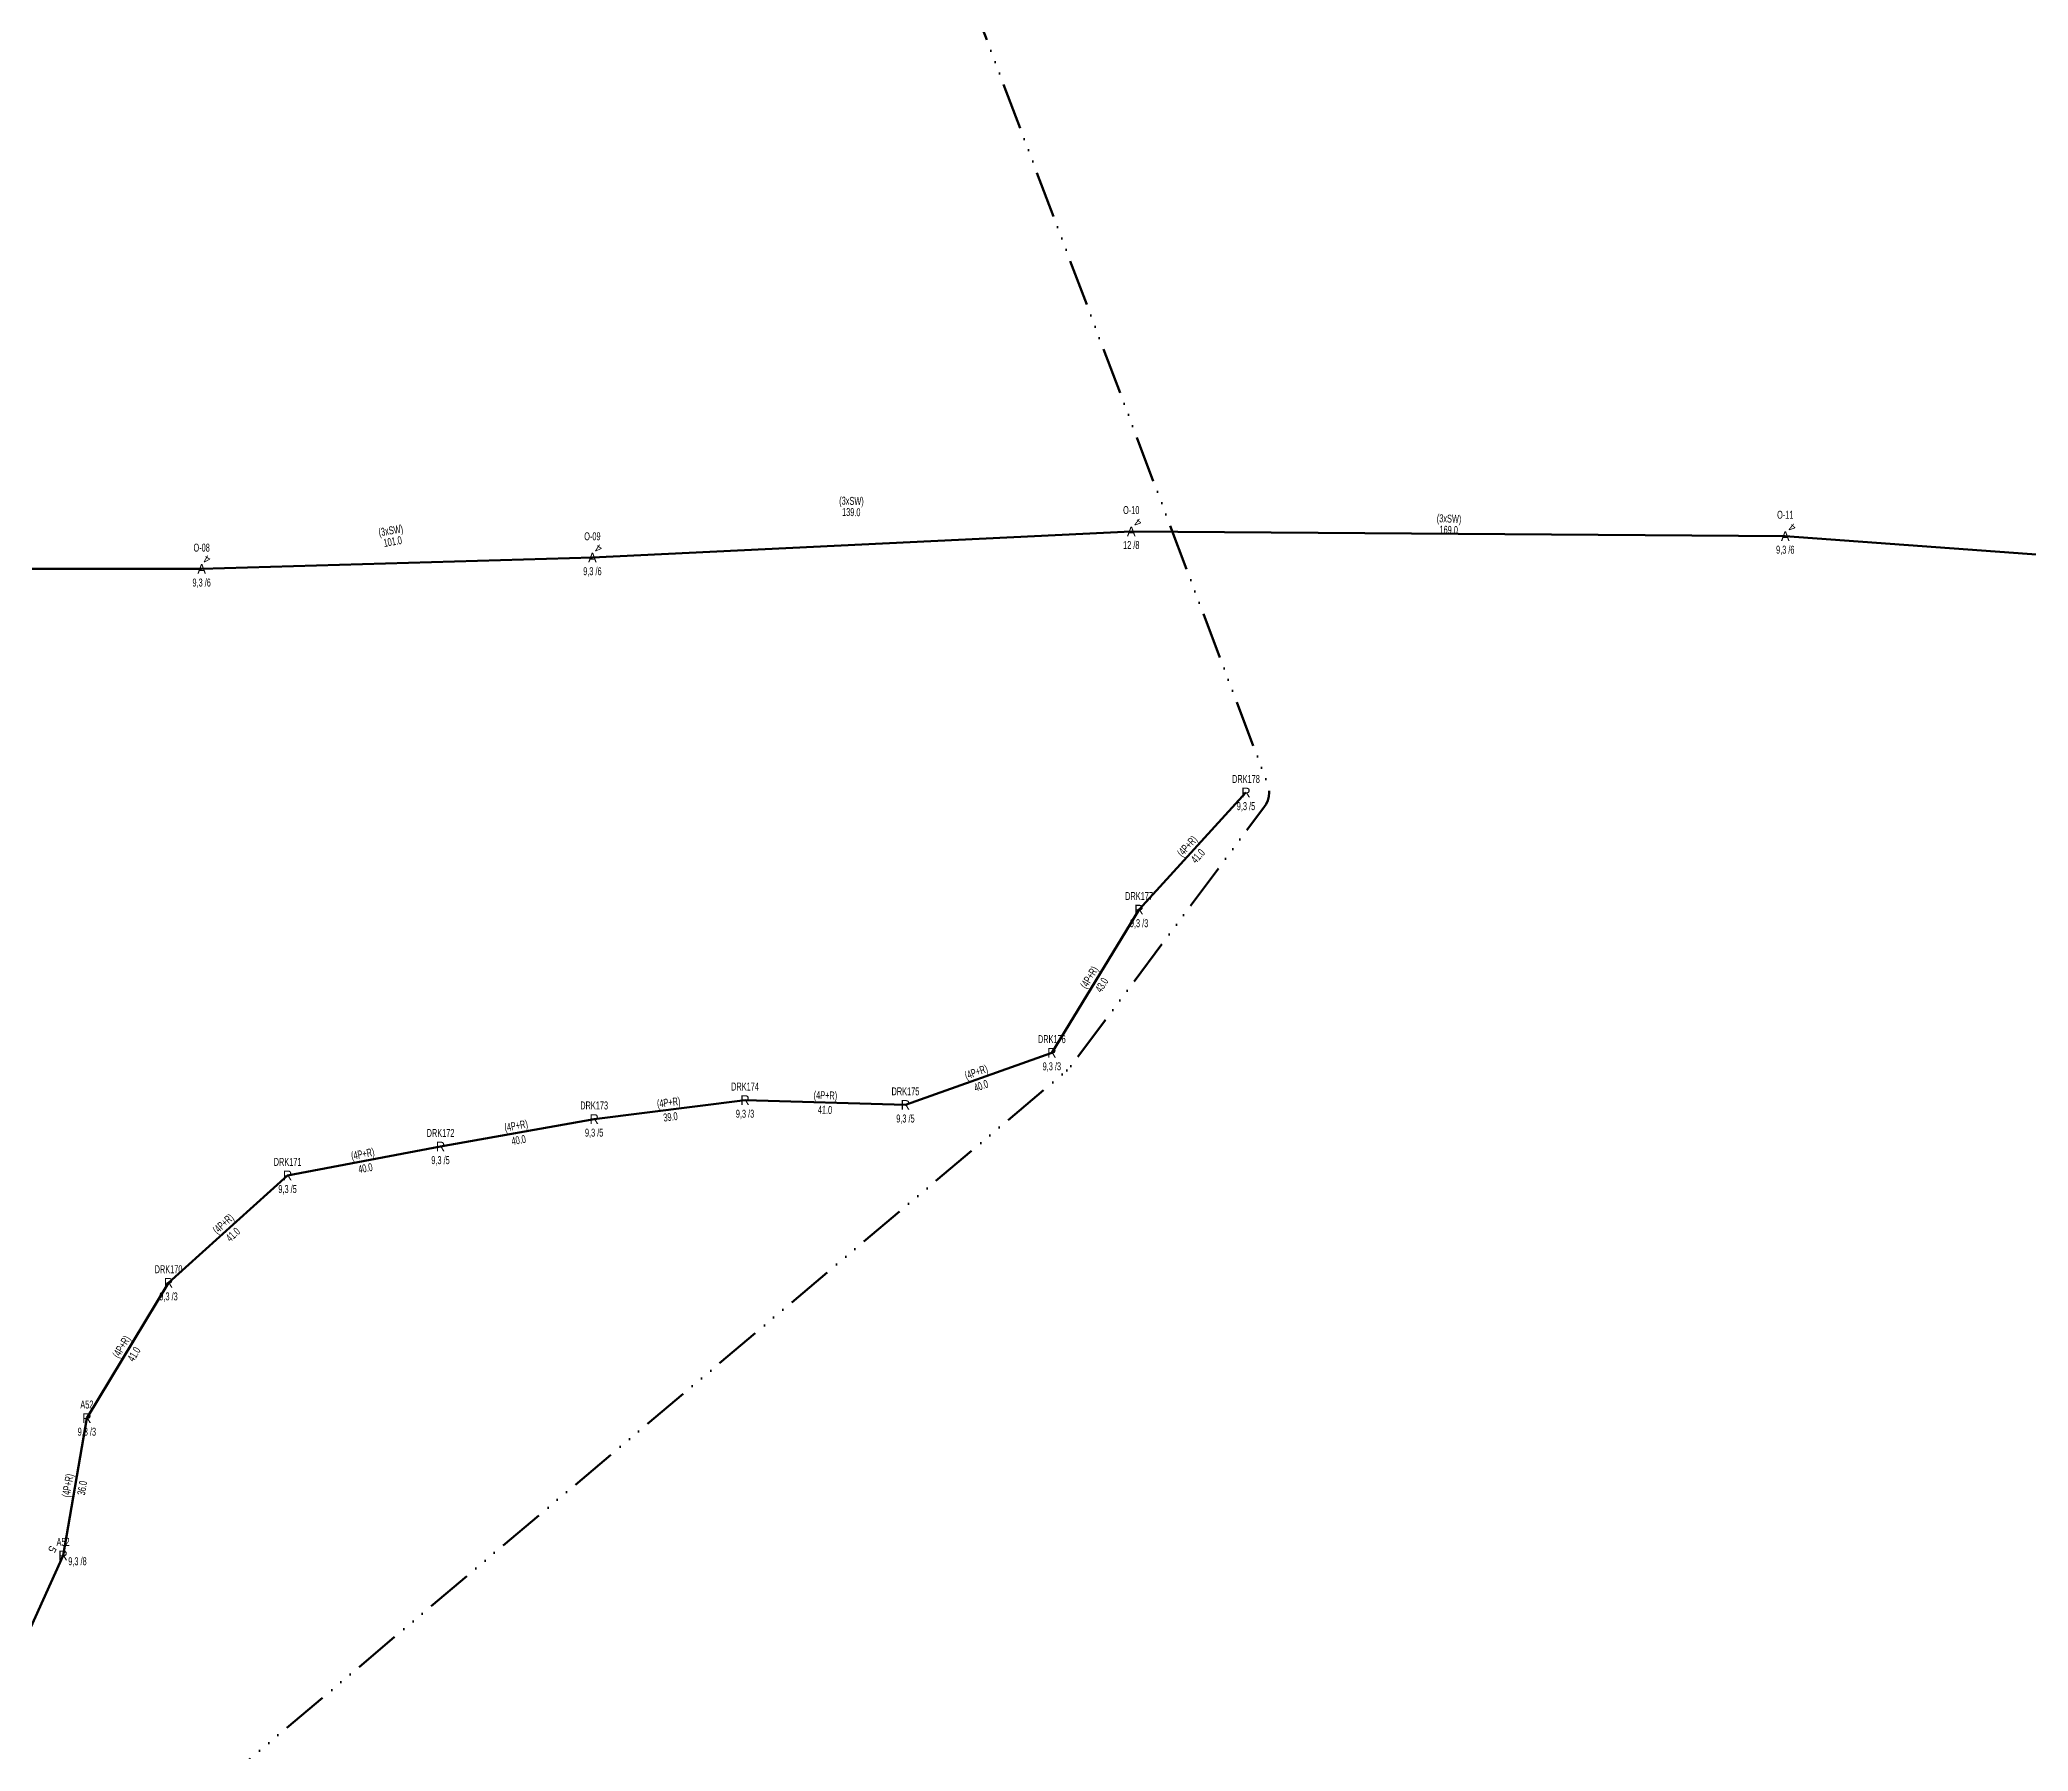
# Model space of a CAD drawing. Header units: millimetres. Extents: x 615240 to 617330, y 4151758 to 4153557.
# Drawn here: x 616286 to 616799, y 4152199 to 4152640 of the extents above; entities that cross this region are included whole.
import ezdxf
from ezdxf.enums import TextEntityAlignment as Align

# ---------------------------------------------------------------- set-up
doc = ezdxf.new("R2010")
doc.units = ezdxf.units.MM
doc.linetypes.add('ACAD_ISO14W100', pattern=[24, 12, -3, 0, -3, 0, -3, 0, -3])
for name, color, linetype, lineweight in [('DIREK_AG_MEVCUT', 3, 'Continuous', 25), ('DIREK_ENH_MEVCUT', 6, 'Continuous', 25), ('HAT_AG_HAVAI_MEVCUT', 82, 'Continuous', 50), ('HAT_ENH_HAVAI_MEVCUT', 6, 'Continuous', 70), ('TRAFO_BOLGE_TUM', 254, 'ACAD_ISO14W100', 70)]:
    doc.layers.add(name, color=color, linetype=linetype, lineweight=lineweight)
doc.styles.add('Direk', font='B_CAD')
doc.styles.get("Standard").update_dxf_attribs({"font": 'Arial'})

msp = doc.modelspace()

# ---------------------------------------------------------------- linework, layer by layer
at = {"layer": 'HAT_AG_HAVAI_MEVCUT'}
for p, q in [((616569.62, 4152415.36), (616597.17, 4152445.53)), ((616547.14, 4152378.49), (616569.62, 4152415.36)), ((616509.42, 4152365.04), (616547.14, 4152378.49)), ((616429.2, 4152361.4), (616468.08, 4152366.27)), ((616468.08, 4152366.27), (616509.42, 4152365.04)), ((616389.61, 4152354.31), (616429.2, 4152361.4)), ((616350.2, 4152346.86), (616389.61, 4152354.31)), ((616319.52, 4152319.2), (616350.2, 4152346.86)), ((616298.48, 4152284.34), (616319.52, 4152319.2)), ((616292.35, 4152248.95), (616298.48, 4152284.34)), ((616273.93, 4152208.14), (616292.35, 4152248.95))]:
    msp.add_line(p, q, dxfattribs=at)
at = {"layer": 'HAT_ENH_HAVAI_MEVCUT'}
for p, q in [((616567.61, 4152512.82), (616428.75, 4152506.06)), ((616736.14, 4152511.61), (616567.61, 4152512.82)), ((616886.92, 4152500.64), (616736.14, 4152511.61)), ((616184.85, 4152503.14), (616328.06, 4152503.14)), ((616328.06, 4152503.14), (616428.75, 4152506.06))]:
    msp.add_line(p, q, dxfattribs=at)
at = {"layer": 'TRAFO_BOLGE_TUM', "flags": 128}
msp.add_lwpolyline([(615609.21, 4152146.51), (615609.2, 4152146.5), (615364.24, 4152356.59), (615363.55, 4152357.29), (615362.95, 4152358.15), (615362.51, 4152359.1), (615362.24, 4152360.11), (615362.14, 4152361.15), (615362.24, 4152362.19), (615362.45, 4152362.98), (615362.43, 4152362.99), (615383.16, 4152427.39), (615383.24, 4152427.6), (615383.37, 4152427.88), (615383.35, 4152427.88), (615484.65, 4152667.65), (615484.98, 4152668.31), (615485.58, 4152669.17), (615486.15, 4152669.73), (615486.14, 4152669.74), (616077.97, 4153209.43), (616078.15, 4153209.6), (616079.01, 4153210.2), (616079.07, 4153210.22), (616079.06, 4153210.23), (616244.06, 4153303.22), (616244.96, 4153303.63), (616245.97, 4153303.9), (616247.01, 4153303.99), (616248.05, 4153303.9), (616248.33, 4153303.83), (616248.33, 4153303.84), (616279.31, 4153296.85), (616280.04, 4153296.64), (616280.99, 4153296.2), (616281.85, 4153295.6), (616282.59, 4153294.86), (616283.19, 4153294), (616283.6, 4153293.12), (616283.6, 4153293.12), (616602.79, 4152447.65), (616602.81, 4152447.58), (616603.08, 4152446.57), (616603.17, 4152445.53), (616603.08, 4152444.49), (616602.81, 4152443.48), (616602.37, 4152442.53), (616601.96, 4152441.95), (616601.98, 4152441.94), (616551.95, 4152374.9), (616551.74, 4152374.63), (616551.01, 4152373.9), (616551.01, 4152373.9), (616225.67, 4152099.76), (616225.66, 4152099.75), (616225.39, 4152099.56), (616225.4, 4152099.54), (616182.92, 4152067.76), (616182.33, 4152067.37), (616182.29, 4152067.35), (616182.29, 4152067.35), (616150.33, 4152049.2), (616150.27, 4152049.18), (616150.28, 4152049.17), (616075.07, 4152007.46), (616074.21, 4152007.06), (616073.2, 4152006.79), (616072.16, 4152006.7), (616071.12, 4152006.79), (616070.43, 4152006.98), (616070.43, 4152006.96), (615611.38, 4152145.31), (615611.06, 4152145.42), (615610.11, 4152145.86), (615609.25, 4152146.46), (615609.21, 4152146.51), (615609.21, 4152146.51)], dxfattribs=at)

# ---------------------------------------------------------------- texts
at = {"layer": 'DIREK_AG_MEVCUT', "width": 0.53}
for s, p in [('DRK178', (616597.17, 4152449.03)), ('9,3 /5', (616597.17, 4152442.03)), ('DRK177', (616569.62, 4152418.86)), ('9,3 /3', (616569.62, 4152411.86)), ('DRK176', (616547.14, 4152381.99)), ('9,3 /3', (616547.14, 4152374.99)), ('DRK174', (616468.08, 4152369.77)), ('DRK175', (616509.42, 4152368.54)), ('DRK173', (616429.2, 4152364.9)), ('9,3 /3', (616468.08, 4152362.77)), ('DRK172', (616389.61, 4152357.81)), ('9,3 /5', (616429.2, 4152357.9)), ('9,3 /5', (616509.42, 4152361.54)), ('DRK171', (616350.2, 4152350.36)), ('9,3 /5', (616389.61, 4152350.81)), ('9,3 /5', (616350.2, 4152343.36)), ('DRK170', (616319.52, 4152322.7)), ('9,3 /3', (616319.52, 4152315.7)), ('A52', (616298.48, 4152287.84)), ('9,3 /3', (616298.48, 4152280.84)), ('A52', (616292.35, 4152252.45)), ('9,3 /8', (616296.06, 4152247.46))]:
    msp.add_text(s, height=2.05, dxfattribs=at).set_placement(p, align=Align.MIDDLE_CENTER)
at = {"layer": 'DIREK_AG_MEVCUT', "style": 'Direk'}
for p in [(616597.17, 4152445.53), (616569.62, 4152415.36), (616547.14, 4152378.49), (616468.08, 4152366.27), (616509.42, 4152365.04), (616429.2, 4152361.4), (616389.61, 4152354.31), (616350.2, 4152346.86), (616319.52, 4152319.2), (616298.48, 4152284.34), (616292.35, 4152248.95)]:
    msp.add_text('R', height=2.5, dxfattribs=at).set_placement(p, align=Align.MIDDLE_CENTER)
at = {"layer": 'DIREK_AG_MEVCUT', "color": 32, "style": 'Direk'}
msp.add_text('5', height=2, rotation=599.6651, dxfattribs=at).set_placement((616289.58, 4152250.52), align=Align.MIDDLE_CENTER)
at = {"layer": 'DIREK_ENH_MEVCUT', "linetype": 'ByBlock', "width": 0.53}
for s, p in [('O-10', (616567.61, 4152518.32)), ('O-11', (616736.14, 4152517.11)), ('O-09', (616428.75, 4152511.56)), ('O-08', (616328.06, 4152508.64)), ('12 /8', (616567.61, 4152509.32)), ('9,3 /6', (616736.14, 4152508.11)), ('9,3 /6', (616428.75, 4152502.56)), ('9,3 /6', (616328.06, 4152499.64))]:
    msp.add_text(s, height=2.05, dxfattribs=at).set_placement(p, align=Align.MIDDLE_CENTER)
at = {"layer": 'DIREK_ENH_MEVCUT', "linetype": 'ByBlock', "style": 'Direk'}
for p in [(616567.61, 4152512.82), (616736.14, 4152511.61), (616428.75, 4152506.06), (616328.06, 4152503.14)]:
    msp.add_text('A', height=2.5, dxfattribs=at).set_placement(p, align=Align.MIDDLE_CENTER)
at = {"layer": 'DIREK_ENH_MEVCUT', "color": 32, "linetype": 'ByBlock', "style": 'Direk'}
for rotation, p in [(142.7475, (616569.32, 4152515.06)), (141.0277, (616737.91, 4152513.8)), (146.6761, (616430.3, 4152508.41)), (151.5286, (616329.4, 4152505.61))]:
    msp.add_text('4', height=2, rotation=rotation, dxfattribs=at).set_placement(p, align=Align.MIDDLE_CENTER)
at = {"layer": 'HAT_AG_HAVAI_MEVCUT', "lineweight": 30, "width": 0.53}
for rotation, p in [(47.5953, (616582.77, 4152431.02, 308298.59)), (58.6319, (616557.66, 4152397.37, 308284.81)), (19.6239, (616527.99, 4152372.56, 308273.57)), (7.1421, (616448.53, 4152364.68, 308234.04)), (358.2933, (616488.77, 4152366.5, 308254.71)), (10.1564, (616409.26, 4152358.69, 308214.6)), (10.6959, (616369.75, 4152351.42, 308194.81)), (42.0338, (616334.29, 4152333.66, 308175.1)), (58.8861, (616308.27, 4152302.21, 308159.76)), (80.1779, (616294.57, 4152266.79, 308149.24))]:
    msp.add_text('(4P+R)', height=2.05, rotation=rotation, dxfattribs=at).set_placement(p, align=Align.CENTER)
for s, rotation, p in [('41.0', 47.5953, (616584.02, 4152429.87, 308298.59)), ('43.0', 58.6319, (616559.11, 4152396.48, 308284.81)), ('40.0', 19.6239, (616528.56, 4152370.96, 308273.57)), ('41.0', 358.2933, (616488.72, 4152364.8, 308254.71)), ('39.0', 7.1421, (616448.74, 4152362.99, 308234.04)), ('40.0', 10.1564, (616409.56, 4152357.01, 308214.6)), ('40.0', 10.6959, (616370.06, 4152349.75, 308194.81)), ('41.0', 42.0338, (616335.43, 4152332.4, 308175.1)), ('41.0', 58.8861, (616309.73, 4152301.33, 308159.76)), ('36.0', 80.1779, (616296.25, 4152266.5, 308149.24))]:
    msp.add_text(s, height=2.05, rotation=rotation, dxfattribs=at).set_placement(p, align=Align.TOP_CENTER)
at = {"layer": 'HAT_ENH_HAVAI_MEVCUT', "lineweight": 30, "width": 0.53}
for rotation, p in [(358.7229, (616495.49, 4152519.66, 308281.39)), (10.0731, (616376.96, 4152512.07, 308214.1)), (357.975, (616649.47, 4152515.1, 308368.07))]:
    msp.add_text('(3xSW)', height=2.05, rotation=rotation, dxfattribs=at).set_placement(p, align=Align.CENTER)
for s, rotation, p in [('139.0', 358.7229, (616495.48, 4152518.82, 308281.39)), ('169.0', 357.975, (616649.44, 4152514.25, 308368.07)), ('101.0', 10.0731, (616377.1, 4152511.23, 308214.1))]:
    msp.add_text(s, height=2.05, rotation=rotation, dxfattribs=at).set_placement(p, align=Align.TOP_CENTER)

doc.saveas('drawing.dxf')
